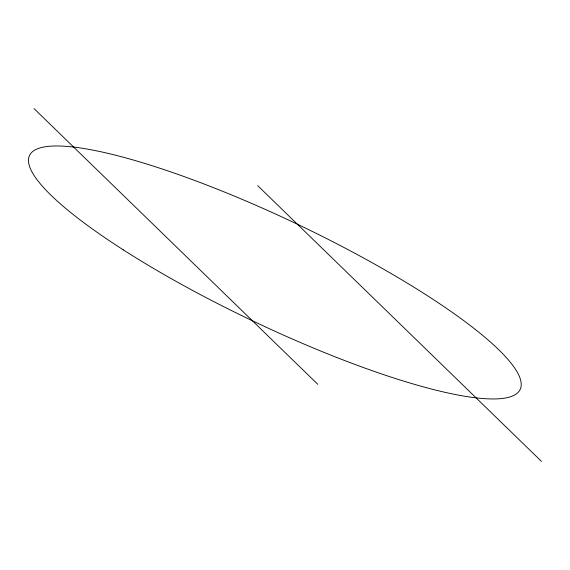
<?xml version="1.0" encoding="UTF-8"?>
<svg xmlns="http://www.w3.org/2000/svg" width="570" height="570" viewBox="0 0 570 570"><rect width="100%" height="100%" fill="white"/><g stroke="black" fill="none" stroke-linecap="round" stroke-linejoin="round"><path stroke-width="0.85" d="M257.74 185.699L541.5 461.415M34.022 108.585L317.782 384.301M123.298 249.867A271.769 53.252 25.5 0 0 518.85 391.547A271.769 53.252 25.5 0 0 182.443 175.988A271.769 53.252 25.5 0 0 123.298 249.867"/></g></svg>
